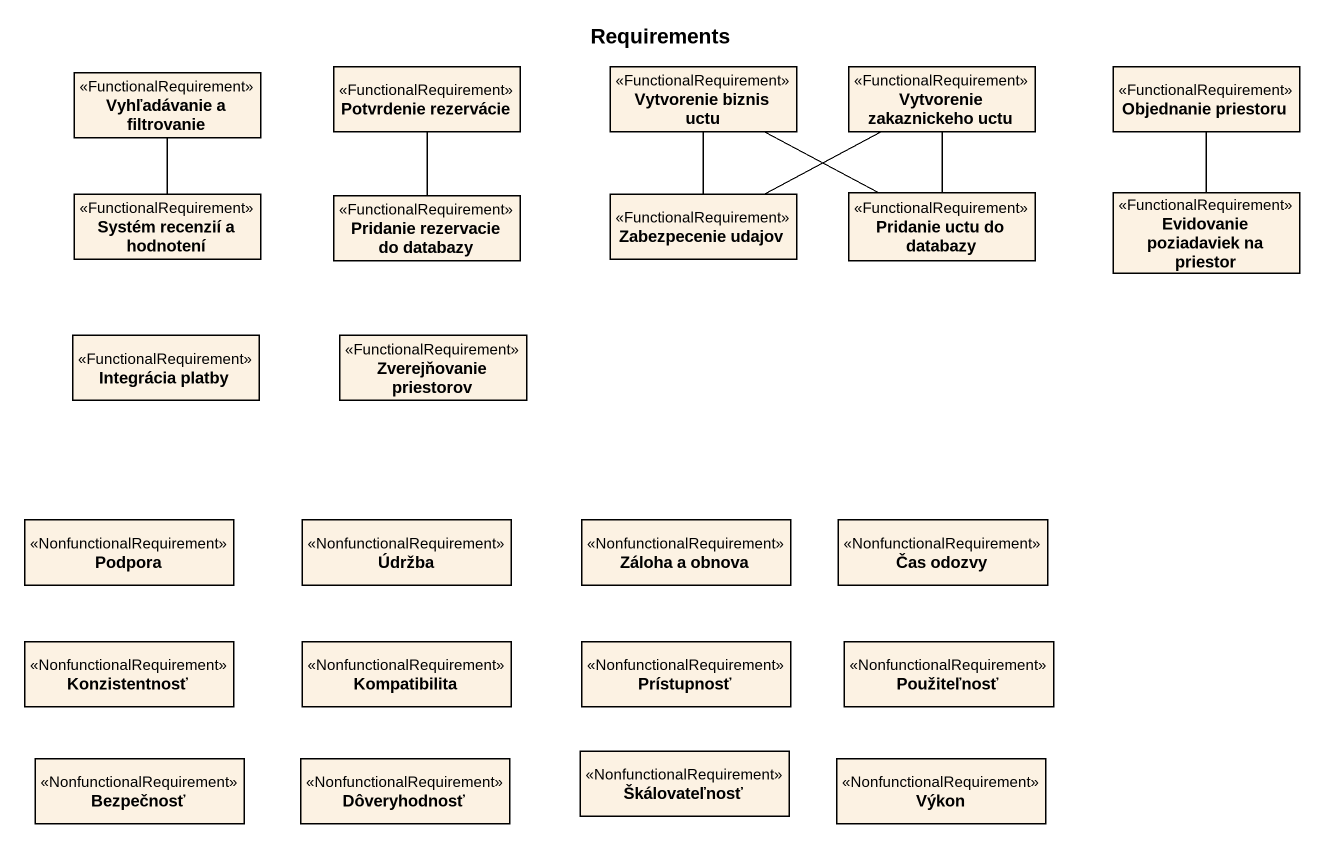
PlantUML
@startuml
title Requirements
hide circle
hide empty members
class "Vyhľadávanie a filtrovanie" as Vyhľadávanie_a_filtrovanie <<FunctionalRequirement>>
class "Potvrdenie rezervácie" as Potvrdenie_rezervácie <<FunctionalRequirement>>
class "Vytvorenie biznis uctu" as Vytvorenie_biznis_uctu <<FunctionalRequirement>>
class "Vytvorenie zakaznickeho uctu" as Vytvorenie_zakaznickeho_uctu <<FunctionalRequirement>>
class "Objednanie priestoru" as Objednanie_priestoru <<FunctionalRequirement>>
class "Systém recenzií a hodnotení" as Systém_recenzií_a_hodnotení <<FunctionalRequirement>>
class "Pridanie rezervacie do databazy" as Pridanie_rezervacie_do <<FunctionalRequirement>>
class "Zabezpecenie udajov" as Zabezpecenie_udajov <<FunctionalRequirement>>
class "Pridanie uctu do databazy" as Pridanie_uctu_do_databazy <<FunctionalRequirement>>
class "Evidovanie poziadaviek na priestor" as Evidovanie_poziadaviek_na <<FunctionalRequirement>>
class "Integrácia platby" as Integrácia_platby <<FunctionalRequirement>>
class "Zverejňovanie priestorov" as Zverejňovanie_priestorov <<FunctionalRequirement>>
class Podpora <<NonfunctionalRequirement>>
class Údržba <<NonfunctionalRequirement>>
class "Záloha a obnova" as Záloha_a_obnova <<NonfunctionalRequirement>>
class "Čas odozvy" as Čas_odozvy <<NonfunctionalRequirement>>
class Konzistentnosť <<NonfunctionalRequirement>>
class Kompatibilita <<NonfunctionalRequirement>>
class Prístupnosť <<NonfunctionalRequirement>>
class Použiteľnosť <<NonfunctionalRequirement>>
class Bezpečnosť <<NonfunctionalRequirement>>
class Dôveryhodnosť <<NonfunctionalRequirement>>
class Škálovateľnosť <<NonfunctionalRequirement>>
class Výkon <<NonfunctionalRequirement>>
Vyhľadávanie_a_filtrovanie -- Systém_recenzií_a_hodnotení
Potvrdenie_rezervácie -- Pridanie_rezervacie_do
Vytvorenie_biznis_uctu -- Zabezpecenie_udajov
Vytvorenie_biznis_uctu -right- Pridanie_uctu_do_databazy
Vytvorenie_zakaznickeho_uctu -left- Zabezpecenie_udajov
Vytvorenie_zakaznickeho_uctu -- Pridanie_uctu_do_databazy
Objednanie_priestoru -- Evidovanie_poziadaviek_na
@enduml
